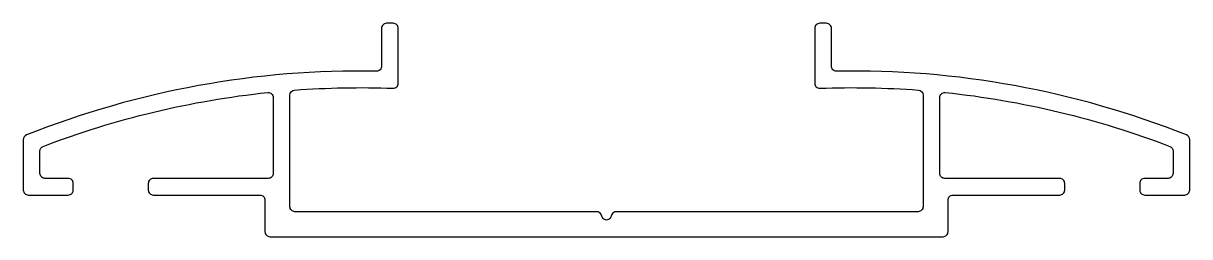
# Model space of a CAD drawing. Extents: x 613.9 to 683.9, y 621.5 to 634.3.
import ezdxf

# ---------------------------------------------------------------- set-up
doc = ezdxf.new("R2010")
doc.units = 0
doc.layers.get('0').update_dxf_attribs({"linetype": 'CONTINUOUS'})

msp = doc.modelspace()

# ---------------------------------------------------------------- linework, layer by layer
msp.add_lwpolyline([(648.322, 622.981), (630.215, 622.981, -0.414214), (629.915, 623.281), (629.915, 629.983, -0.392653), (630.193, 630.282, -0.027901), (636.104, 630.391, 0.425221), (636.415, 630.691), (636.415, 633.991, 0.414214), (636.115, 634.291), (635.715, 634.291, 0.414214), (635.415, 633.991), (635.415, 631.719, -0.418943), (635.11, 631.419, 0.09979), (614.115, 627.586, 0.31781), (613.915, 627.303), (613.915, 624.281, 0.414214), (614.215, 623.981), (616.612, 623.981, 0.414214), (616.912, 624.281), (616.912, 624.681, 0.414214), (616.612, 624.981), (615.215, 624.981, -0.414214), (614.915, 625.281), (614.915, 626.62, -0.310401), (615.107, 626.901, -0.065678), (628.584, 630.138, -0.445209), (628.915, 629.84), (628.915, 625.281, -0.414214), (628.615, 624.981), (621.713, 624.981, 0.414214), (621.413, 624.681), (621.413, 624.281, 0.414214), (621.713, 623.981), (628.115, 623.981, -0.414214), (628.415, 623.681), (628.415, 621.781, 0.414214), (628.715, 621.481), (648.915, 621.481), (669.115, 621.481, 0.414214), (669.415, 621.781), (669.415, 623.681, -0.414214), (669.715, 623.981), (676.117, 623.981, 0.414214), (676.417, 624.281), (676.417, 624.681, 0.414214), (676.117, 624.981), (669.215, 624.981, -0.414214), (668.915, 625.281), (668.915, 629.84, -0.445209), (669.246, 630.138, -0.065678), (682.723, 626.901, -0.310401), (682.915, 626.62), (682.915, 625.281, -0.414214), (682.615, 624.981), (681.218, 624.981, 0.414214), (680.918, 624.681), (680.918, 624.281, 0.414214), (681.218, 623.981), (683.615, 623.981, 0.414214), (683.915, 624.281), (683.915, 627.303, 0.31781), (683.715, 627.586, 0.09979), (662.72, 631.419, -0.418943), (662.415, 631.719), (662.415, 633.991, 0.414214), (662.115, 634.291), (661.715, 634.291, 0.414214), (661.415, 633.991), (661.415, 630.691, 0.425221), (661.726, 630.391, -0.027901), (667.637, 630.282, -0.392653), (667.915, 629.983), (667.915, 623.281, -0.414214), (667.615, 622.981), (649.508, 622.981, 0.293815), (649.235, 622.805), (649.127, 622.569, -0.414214), (648.703, 622.569), (648.595, 622.805, 0.293815)], format="xyb", close=True)

doc.saveas('drawing.dxf')
